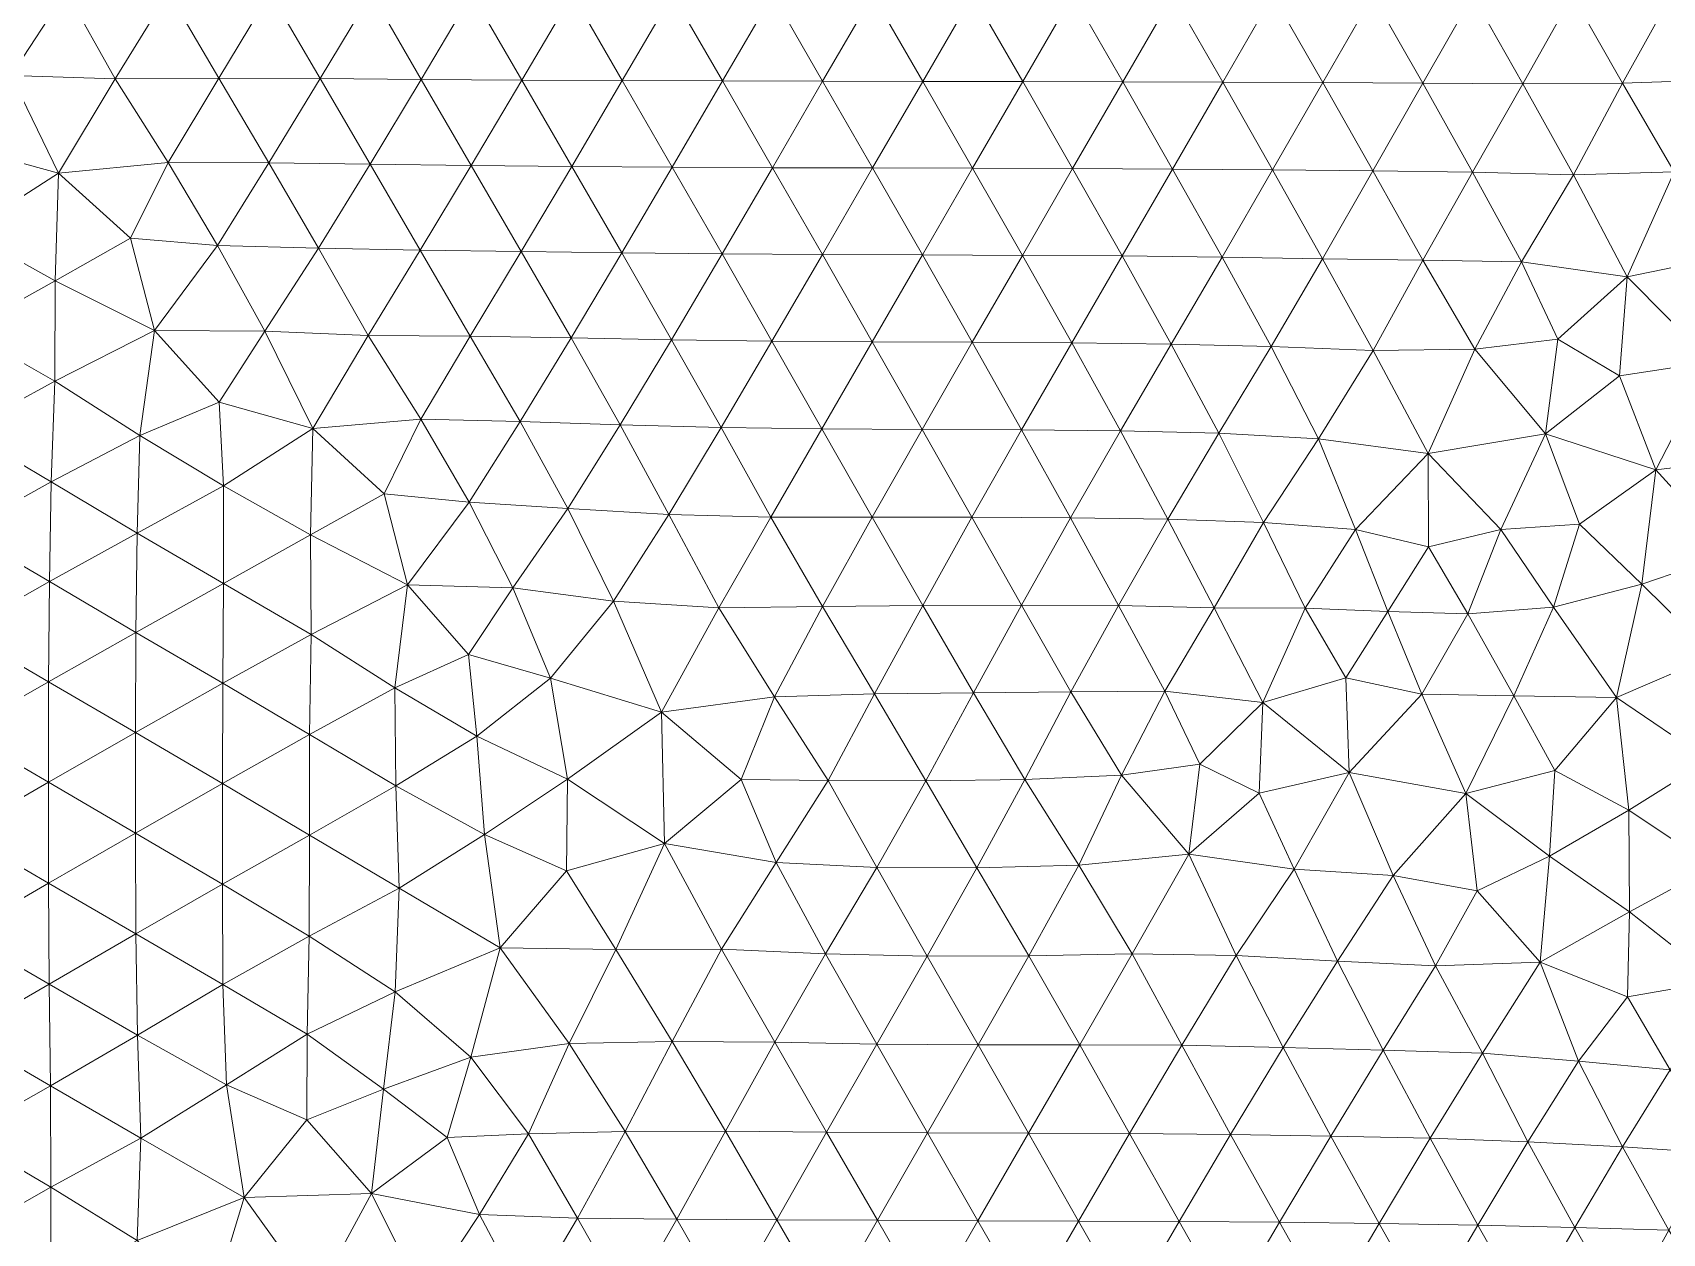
# Model space of a CAD drawing. Extents: x 1.2 to 53.9, y -43.5 to 3.2.
# Drawn here: x 6.82 to 10.079, y -37.828 to -35.426 of the extents above; entities that cross this region are included whole.
import ezdxf

# ---------------------------------------------------------------- set-up
doc = ezdxf.new("R2010")
doc.units = 0
doc.header["$MEASUREMENT"] = 0
doc.layers.add('layer', color=7, linetype='Continuous')

msp = doc.modelspace()

# ---------------------------------------------------------------- linework, layer by layer
at = {"layer": 'layer', "color": 47, "lineweight": 9}
for points in [[(6.8869, -35.3434), (6.6843, -35.3384), (6.7767, -35.512)], [(6.985, -35.5187), (6.8869, -35.3434), (6.7767, -35.512)], [(7.0915, -35.3459), (6.8869, -35.3434), (6.985, -35.5187)], [(7.192, -35.5174), (7.0915, -35.3459), (6.985, -35.5187)], [(7.2951, -35.3468), (7.0915, -35.3459), (7.192, -35.5174)], [(7.3951, -35.5184), (7.2951, -35.3468), (7.192, -35.5174)], [(7.4972, -35.3478), (7.2951, -35.3468), (7.3951, -35.5184)], [(7.597, -35.52), (7.4972, -35.3478), (7.3951, -35.5184)], [(7.6984, -35.3487), (7.4972, -35.3478), (7.597, -35.52)], [(7.7983, -35.5214), (7.6984, -35.3487), (7.597, -35.52)], [(7.8991, -35.3495), (7.6984, -35.3487), (7.7983, -35.5214)], [(7.999, -35.5224), (7.8991, -35.3495), (7.7983, -35.5214)], [(8.0995, -35.3501), (7.8991, -35.3495), (7.999, -35.5224)], [(8.1994, -35.5232), (8.0995, -35.3501), (7.999, -35.5224)], [(8.2997, -35.3505), (8.0995, -35.3501), (8.1994, -35.5232)], [(8.3996, -35.5237), (8.2997, -35.3505), (8.1994, -35.5232)], [(8.4998, -35.3507), (8.2997, -35.3505), (8.3996, -35.5237)], [(8.5997, -35.5241), (8.4998, -35.3507), (8.3996, -35.5237)], [(8.6998, -35.3509), (8.4998, -35.3507), (8.5997, -35.5241)], [(8.7997, -35.5244), (8.6998, -35.3509), (8.5997, -35.5241)], [(8.8998, -35.3511), (8.6998, -35.3509), (8.7997, -35.5244)], [(8.9996, -35.5248), (8.8998, -35.3511), (8.7997, -35.5244)], [(9.0998, -35.3514), (8.8998, -35.3511), (8.9996, -35.5248)], [(9.1995, -35.5255), (9.0998, -35.3514), (8.9996, -35.5248)], [(9.2997, -35.3518), (9.0998, -35.3514), (9.1995, -35.5255)], [(9.3995, -35.5265), (9.2997, -35.3518), (9.1995, -35.5255)], [(9.4996, -35.3522), (9.2997, -35.3518), (9.3995, -35.5265)], [(9.5994, -35.5277), (9.4996, -35.3522), (9.3995, -35.5265)], [(9.6994, -35.3524), (9.4996, -35.3522), (9.5994, -35.5277)], [(9.7993, -35.5288), (9.6994, -35.3524), (9.5994, -35.5277)], [(9.899, -35.3515), (9.6994, -35.3524), (9.7993, -35.5288)], [(9.9986, -35.5273), (9.899, -35.3515), (9.7993, -35.5288)], [(10.0973, -35.3496), (9.899, -35.3515), (9.9986, -35.5273)], [(10.0973, -35.3496), (9.9986, -35.5273), (10.1934, -35.5207)], [(6.7767, -35.512), (6.6817, -35.6554), (6.8716, -35.7079)], [(6.7767, -35.512), (6.8716, -35.7079), (6.985, -35.5187)], [(6.985, -35.5187), (6.8716, -35.7079), (7.091, -35.6865)], [(7.192, -35.5174), (6.985, -35.5187), (7.091, -35.6865)], [(7.2925, -35.687), (7.192, -35.5174), (7.091, -35.6865)], [(7.3951, -35.5184), (7.192, -35.5174), (7.2925, -35.687)], [(7.4949, -35.6897), (7.3951, -35.5184), (7.2925, -35.687)], [(7.597, -35.52), (7.3951, -35.5184), (7.4949, -35.6897)], [(7.6969, -35.6922), (7.597, -35.52), (7.4949, -35.6897)], [(7.7983, -35.5214), (7.597, -35.52), (7.6969, -35.6922)], [(7.8982, -35.694), (7.7983, -35.5214), (7.6969, -35.6922)], [(7.999, -35.5224), (7.7983, -35.5214), (7.8982, -35.694)], [(10.1934, -35.5207), (9.9986, -35.5273), (10.1023, -35.7048)], [(8.0989, -35.6955), (7.999, -35.5224), (7.8982, -35.694)], [(8.1994, -35.5232), (7.999, -35.5224), (8.0989, -35.6955)], [(8.2993, -35.6966), (8.1994, -35.5232), (8.0989, -35.6955)], [(8.3996, -35.5237), (8.1994, -35.5232), (8.2993, -35.6966)], [(8.4995, -35.6972), (8.3996, -35.5237), (8.2993, -35.6966)], [(8.5997, -35.5241), (8.3996, -35.5237), (8.4995, -35.6972)], [(8.6995, -35.6977), (8.5997, -35.5241), (8.4995, -35.6972)], [(8.7997, -35.5244), (8.5997, -35.5241), (8.6995, -35.6977)], [(8.8993, -35.6983), (8.7997, -35.5244), (8.6995, -35.6977)], [(8.9996, -35.5248), (8.7997, -35.5244), (8.8993, -35.6983)], [(9.0991, -35.6993), (8.9996, -35.5248), (8.8993, -35.6983)], [(9.1995, -35.5255), (8.9996, -35.5248), (9.0991, -35.6993)], [(9.2992, -35.7009), (9.1995, -35.5255), (9.0991, -35.6993)], [(9.3995, -35.5265), (9.1995, -35.5255), (9.2992, -35.7009)], [(9.4995, -35.703), (9.3995, -35.5265), (9.2992, -35.7009)], [(9.5994, -35.5277), (9.3995, -35.5265), (9.4995, -35.703)], [(9.6993, -35.7055), (9.5994, -35.5277), (9.4995, -35.703)], [(9.7993, -35.5288), (9.5994, -35.5277), (9.6993, -35.7055)], [(9.9007, -35.7106), (9.7993, -35.5288), (9.6993, -35.7055)], [(9.9986, -35.5273), (9.7993, -35.5288), (9.9007, -35.7106)], [(10.1023, -35.7048), (9.9986, -35.5273), (9.9007, -35.7106)], [(6.6817, -35.6554), (6.689, -35.8249), (6.8716, -35.7079)], [(6.8716, -35.7079), (6.689, -35.8249), (6.8647, -35.9226)], [(6.8716, -35.7079), (6.8647, -35.9226), (7.0158, -35.8378)], [(6.8716, -35.7079), (7.0158, -35.8378), (7.091, -35.6865)], [(7.091, -35.6865), (7.0158, -35.8378), (7.1896, -35.8519)], [(7.2925, -35.687), (7.091, -35.6865), (7.1896, -35.8519)], [(7.3913, -35.8577), (7.2925, -35.687), (7.1896, -35.8519)], [(7.4949, -35.6897), (7.2925, -35.687), (7.3913, -35.8577)], [(7.5945, -35.8618), (7.4949, -35.6897), (7.3913, -35.8577)], [(7.6969, -35.6922), (7.4949, -35.6897), (7.5945, -35.8618)], [(7.7968, -35.8644), (7.6969, -35.6922), (7.5945, -35.8618)], [(7.8982, -35.694), (7.6969, -35.6922), (7.7968, -35.8644)], [(7.9979, -35.867), (7.8982, -35.694), (7.7968, -35.8644)], [(8.0989, -35.6955), (7.8982, -35.694), (7.9979, -35.867)], [(8.1986, -35.869), (8.0989, -35.6955), (7.9979, -35.867)], [(8.2993, -35.6966), (8.0989, -35.6955), (8.1986, -35.869)], [(8.3991, -35.8703), (8.2993, -35.6966), (8.1986, -35.869)], [(8.4995, -35.6972), (8.2993, -35.6966), (8.3991, -35.8703)], [(8.5992, -35.8711), (8.4995, -35.6972), (8.3991, -35.8703)], [(8.6995, -35.6977), (8.4995, -35.6972), (8.5992, -35.8711)], [(8.7989, -35.8719), (8.6995, -35.6977), (8.5992, -35.8711)], [(8.8993, -35.6983), (8.6995, -35.6977), (8.7989, -35.8719)], [(8.9984, -35.873), (8.8993, -35.6983), (8.7989, -35.8719)], [(9.0991, -35.6993), (8.8993, -35.6983), (8.9984, -35.873)], [(9.1982, -35.8753), (9.0991, -35.6993), (8.9984, -35.873)], [(9.2992, -35.7009), (9.0991, -35.6993), (9.1982, -35.8753)], [(9.399, -35.8788), (9.2992, -35.7009), (9.1982, -35.8753)], [(9.4995, -35.703), (9.2992, -35.7009), (9.399, -35.8788)], [(9.5999, -35.8816), (9.4995, -35.703), (9.399, -35.8788)], [(9.6993, -35.7055), (9.4995, -35.703), (9.5999, -35.8816)], [(9.797, -35.8846), (9.6993, -35.7055), (9.5999, -35.8816)], [(9.9007, -35.7106), (9.6993, -35.7055), (9.797, -35.8846)], [(10.0082, -35.9149), (9.9007, -35.7106), (9.797, -35.8846)], [(10.0082, -35.9149), (10.1023, -35.7048), (9.9007, -35.7106)], [(10.2187, -35.8713), (10.1023, -35.7048), (10.0082, -35.9149)], [(6.689, -35.8249), (6.6866, -36.0219), (6.8647, -35.9226)], [(7.0158, -35.8378), (6.8647, -35.9226), (7.0633, -36.0219)], [(7.0158, -35.8378), (7.0633, -36.0219), (7.1896, -35.8519)], [(7.1896, -35.8519), (7.0633, -36.0219), (7.2845, -36.0238)], [(7.3913, -35.8577), (7.1896, -35.8519), (7.2845, -36.0238)], [(7.4906, -36.0321), (7.3913, -35.8577), (7.2845, -36.0238)], [(7.5945, -35.8618), (7.3913, -35.8577), (7.4906, -36.0321)], [(7.6951, -36.0332), (7.5945, -35.8618), (7.4906, -36.0321)], [(7.7968, -35.8644), (7.5945, -35.8618), (7.6951, -36.0332)], [(7.8964, -36.0369), (7.7968, -35.8644), (7.6951, -36.0332)], [(7.9979, -35.867), (7.7968, -35.8644), (7.8964, -36.0369)], [(8.0973, -36.0407), (7.9979, -35.867), (7.8964, -36.0369)], [(8.1986, -35.869), (7.9979, -35.867), (8.0973, -36.0407)], [(8.2982, -36.0434), (8.1986, -35.869), (8.0973, -36.0407)], [(8.3991, -35.8703), (8.1986, -35.869), (8.2982, -36.0434)], [(8.4988, -36.0448), (8.3991, -35.8703), (8.2982, -36.0434)], [(8.5992, -35.8711), (8.3991, -35.8703), (8.4988, -36.0448)], [(8.6986, -36.0457), (8.5992, -35.8711), (8.4988, -36.0448)], [(8.7989, -35.8719), (8.5992, -35.8711), (8.6986, -36.0457)], [(8.8977, -36.0468), (8.7989, -35.8719), (8.6986, -36.0457)], [(8.9984, -35.873), (8.7989, -35.8719), (8.8977, -36.0468)], [(9.0965, -36.0493), (8.9984, -35.873), (8.8977, -36.0468)], [(9.1982, -35.8753), (8.9984, -35.873), (9.0965, -36.0493)], [(9.2964, -36.0544), (9.1982, -35.8753), (9.0965, -36.0493)], [(9.399, -35.8788), (9.1982, -35.8753), (9.2964, -36.0544)], [(9.5003, -36.0625), (9.399, -35.8788), (9.2964, -36.0544)], [(9.5999, -35.8816), (9.399, -35.8788), (9.5003, -36.0625)], [(10.1768, -36.0846), (10.2187, -35.8713), (10.0082, -35.9149)], [(9.7038, -36.0598), (9.5999, -35.8816), (9.5003, -36.0625)], [(9.797, -35.8846), (9.5999, -35.8816), (9.7038, -36.0598)], [(9.8696, -36.0392), (9.797, -35.8846), (9.7038, -36.0598)], [(10.0082, -35.9149), (9.797, -35.8846), (9.8696, -36.0392)], [(6.8647, -35.9226), (6.6866, -36.0219), (6.8643, -36.1237)], [(6.8647, -35.9226), (6.8643, -36.1237), (7.0633, -36.0219)], [(9.9931, -36.1128), (10.0082, -35.9149), (9.8696, -36.0392)], [(10.1768, -36.0846), (10.0082, -35.9149), (9.9931, -36.1128)], [(6.6866, -36.0219), (6.6834, -36.222), (6.8643, -36.1237)], [(7.0633, -36.0219), (6.8643, -36.1237), (7.0341, -36.2319)], [(7.0633, -36.0219), (7.0341, -36.2319), (7.1926, -36.1652)], [(7.0633, -36.0219), (7.1926, -36.1652), (7.2845, -36.0238)], [(7.2845, -36.0238), (7.1926, -36.1652), (7.3804, -36.2185)], [(7.2845, -36.0238), (7.3804, -36.2185), (7.4906, -36.0321)], [(7.4906, -36.0321), (7.3804, -36.2185), (7.5963, -36.1996)], [(7.6951, -36.0332), (7.4906, -36.0321), (7.5963, -36.1996)], [(7.7945, -36.204), (7.6951, -36.0332), (7.5963, -36.1996)], [(7.8964, -36.0369), (7.6951, -36.0332), (7.7945, -36.204)], [(7.9947, -36.211), (7.8964, -36.0369), (7.7945, -36.204)], [(8.0973, -36.0407), (7.8964, -36.0369), (7.9947, -36.211)], [(8.1964, -36.2165), (8.0973, -36.0407), (7.9947, -36.211)], [(8.2982, -36.0434), (8.0973, -36.0407), (8.1964, -36.2165)], [(9.8448, -36.2287), (9.8696, -36.0392), (9.7038, -36.0598)], [(9.9931, -36.1128), (9.8696, -36.0392), (9.8448, -36.2287)], [(8.398, -36.2191), (8.2982, -36.0434), (8.1964, -36.2165)], [(8.4988, -36.0448), (8.2982, -36.0434), (8.398, -36.2191)], [(8.5985, -36.2201), (8.4988, -36.0448), (8.398, -36.2191)], [(8.6986, -36.0457), (8.4988, -36.0448), (8.5985, -36.2201)], [(8.7974, -36.2209), (8.6986, -36.0457), (8.5985, -36.2201)], [(8.8977, -36.0468), (8.6986, -36.0457), (8.7974, -36.2209)], [(8.995, -36.2228), (8.8977, -36.0468), (8.7974, -36.2209)], [(9.0965, -36.0493), (8.8977, -36.0468), (8.995, -36.2228)], [(9.1919, -36.2276), (9.0965, -36.0493), (8.995, -36.2228)], [(9.2964, -36.0544), (9.0965, -36.0493), (9.1919, -36.2276)], [(9.3912, -36.2386), (9.2964, -36.0544), (9.1919, -36.2276)], [(9.5003, -36.0625), (9.2964, -36.0544), (9.3912, -36.2386)], [(9.6106, -36.268), (9.5003, -36.0625), (9.3912, -36.2386)], [(9.7038, -36.0598), (9.5003, -36.0625), (9.6106, -36.268)], [(9.8448, -36.2287), (9.7038, -36.0598), (9.6106, -36.268)], [(10.0656, -36.3006), (10.1768, -36.0846), (9.9931, -36.1128)], [(10.2772, -36.2757), (10.1768, -36.0846), (10.0656, -36.3006)], [(6.8643, -36.1237), (6.6834, -36.222), (6.8568, -36.3247)], [(6.8643, -36.1237), (6.8568, -36.3247), (7.0341, -36.2319)], [(10.0656, -36.3006), (9.9931, -36.1128), (9.8448, -36.2287)], [(7.1926, -36.1652), (7.0341, -36.2319), (7.2018, -36.3329)], [(7.1926, -36.1652), (7.2018, -36.3329), (7.3804, -36.2185)], [(7.3804, -36.2185), (7.5227, -36.3485), (7.5963, -36.1996)], [(7.5963, -36.1996), (7.5227, -36.3485), (7.6925, -36.3654)], [(7.7945, -36.204), (7.5963, -36.1996), (7.6925, -36.3654)], [(7.8898, -36.378), (7.7945, -36.204), (7.6925, -36.3654)], [(7.9947, -36.211), (7.7945, -36.204), (7.8898, -36.378)], [(6.6834, -36.222), (6.6802, -36.4225), (6.8568, -36.3247)], [(7.0341, -36.2319), (6.8568, -36.3247), (7.0286, -36.4273)], [(7.0341, -36.2319), (7.0286, -36.4273), (7.2018, -36.3329)], [(7.3804, -36.2185), (7.2018, -36.3329), (7.3753, -36.4308)], [(7.3804, -36.2185), (7.3753, -36.4308), (7.5227, -36.3485)], [(8.0922, -36.3901), (7.9947, -36.211), (7.8898, -36.378)], [(8.1964, -36.2165), (7.9947, -36.211), (8.0922, -36.3901)], [(8.2963, -36.3952), (8.1964, -36.2165), (8.0922, -36.3901)], [(8.398, -36.2191), (8.1964, -36.2165), (8.2963, -36.3952)], [(8.4985, -36.3958), (8.398, -36.2191), (8.2963, -36.3952)], [(8.5985, -36.2201), (8.398, -36.2191), (8.4985, -36.3958)], [(8.698, -36.3958), (8.5985, -36.2201), (8.4985, -36.3958)], [(8.7974, -36.2209), (8.5985, -36.2201), (8.698, -36.3958)], [(8.8951, -36.3967), (8.7974, -36.2209), (8.698, -36.3958)], [(8.995, -36.2228), (8.7974, -36.2209), (8.8951, -36.3967)], [(9.0898, -36.3996), (8.995, -36.2228), (8.8951, -36.3967)], [(9.1919, -36.2276), (8.995, -36.2228), (9.0898, -36.3996)], [(9.281, -36.4061), (9.1919, -36.2276), (9.0898, -36.3996)], [(9.3912, -36.2386), (9.1919, -36.2276), (9.281, -36.4061)], [(9.7554, -36.42), (9.8448, -36.2287), (9.6106, -36.268)], [(9.9132, -36.4097), (9.8448, -36.2287), (9.7554, -36.42)], [(9.9132, -36.4097), (10.0656, -36.3006), (9.8448, -36.2287)], [(9.3912, -36.2386), (9.281, -36.4061), (9.4653, -36.42)], [(9.6106, -36.268), (9.3912, -36.2386), (9.4653, -36.42)], [(9.6107, -36.4549), (9.6106, -36.268), (9.4653, -36.42)], [(9.7554, -36.42), (9.6106, -36.268), (9.6107, -36.4549)], [(10.0373, -36.5294), (10.0656, -36.3006), (9.9132, -36.4097)], [(10.0373, -36.5294), (10.2174, -36.4682), (10.0656, -36.3006)], [(10.2174, -36.4682), (10.2772, -36.2757), (10.0656, -36.3006)], [(6.8568, -36.3247), (6.6802, -36.4225), (6.8534, -36.5242)], [(6.8568, -36.3247), (6.8534, -36.5242), (7.0286, -36.4273)], [(7.2018, -36.3329), (7.0286, -36.4273), (7.2013, -36.5284)], [(7.2018, -36.3329), (7.2013, -36.5284), (7.3753, -36.4308)], [(7.5227, -36.3485), (7.3753, -36.4308), (7.5692, -36.5306)], [(7.5227, -36.3485), (7.5692, -36.5306), (7.6925, -36.3654)], [(7.6925, -36.3654), (7.5692, -36.5306), (7.7804, -36.5367)], [(7.8898, -36.378), (7.6925, -36.3654), (7.7804, -36.5367)], [(7.9816, -36.5637), (7.8898, -36.378), (7.7804, -36.5367)], [(8.0922, -36.3901), (7.8898, -36.378), (7.9816, -36.5637)], [(8.192, -36.577), (8.0922, -36.3901), (7.9816, -36.5637)], [(8.2963, -36.3952), (8.0922, -36.3901), (8.192, -36.577)], [(8.3991, -36.5738), (8.2963, -36.3952), (8.192, -36.577)], [(8.4985, -36.3958), (8.2963, -36.3952), (8.3991, -36.5738)], [(8.5998, -36.572), (8.4985, -36.3958), (8.3991, -36.5738)], [(8.698, -36.3958), (8.4985, -36.3958), (8.5998, -36.572)], [(8.7972, -36.5713), (8.698, -36.3958), (8.5998, -36.572)], [(8.8951, -36.3967), (8.698, -36.3958), (8.7972, -36.5713)], [(8.991, -36.5721), (8.8951, -36.3967), (8.7972, -36.5713)], [(9.0898, -36.3996), (8.8951, -36.3967), (8.991, -36.5721)], [(9.1821, -36.5771), (9.0898, -36.3996), (8.991, -36.5721)], [(9.281, -36.4061), (9.0898, -36.3996), (9.1821, -36.5771)], [(6.6802, -36.4225), (6.6785, -36.6232), (6.8534, -36.5242)], [(7.0286, -36.4273), (6.8534, -36.5242), (7.0265, -36.6258)], [(7.0286, -36.4273), (7.0265, -36.6258), (7.2013, -36.5284)], [(7.3753, -36.4308), (7.2013, -36.5284), (7.3771, -36.6301)], [(7.3753, -36.4308), (7.3771, -36.6301), (7.5692, -36.5306)], [(9.3645, -36.5777), (9.281, -36.4061), (9.1821, -36.5771)], [(9.4653, -36.42), (9.281, -36.4061), (9.3645, -36.5777)], [(9.5295, -36.584), (9.4653, -36.42), (9.3645, -36.5777)], [(9.5295, -36.584), (9.6107, -36.4549), (9.4653, -36.42)], [(9.6898, -36.5885), (9.7554, -36.42), (9.6107, -36.4549)], [(9.8608, -36.5754), (9.7554, -36.42), (9.6898, -36.5885)], [(9.8608, -36.5754), (9.9132, -36.4097), (9.7554, -36.42)], [(9.8608, -36.5754), (10.0373, -36.5294), (9.9132, -36.4097)], [(9.6898, -36.5885), (9.6107, -36.4549), (9.5295, -36.584)], [(10.1822, -36.6723), (10.2174, -36.4682), (10.0373, -36.5294)], [(6.8534, -36.5242), (6.6785, -36.6232), (6.8519, -36.7246)], [(6.8534, -36.5242), (6.8519, -36.7246), (7.0265, -36.6258)], [(7.2013, -36.5284), (7.0265, -36.6258), (7.2002, -36.7276)], [(7.2013, -36.5284), (7.2002, -36.7276), (7.3771, -36.6301)], [(7.5692, -36.5306), (7.3771, -36.6301), (7.5443, -36.737)], [(7.5692, -36.5306), (7.5443, -36.737), (7.6917, -36.6703)], [(7.5692, -36.5306), (7.6917, -36.6703), (7.7804, -36.5367)], [(9.9866, -36.7558), (10.0373, -36.5294), (9.8608, -36.5754)], [(9.9866, -36.7558), (10.1822, -36.6723), (10.0373, -36.5294)], [(7.7804, -36.5367), (7.6917, -36.6703), (7.8551, -36.7176)], [(7.7804, -36.5367), (7.8551, -36.7176), (7.9816, -36.5637)], [(7.9816, -36.5637), (7.8551, -36.7176), (8.0775, -36.7857)], [(8.192, -36.577), (7.9816, -36.5637), (8.0775, -36.7857)], [(8.3034, -36.7548), (8.192, -36.577), (8.0775, -36.7857)], [(8.3991, -36.5738), (8.192, -36.577), (8.3034, -36.7548)], [(8.5035, -36.749), (8.3991, -36.5738), (8.3034, -36.7548)], [(8.5998, -36.572), (8.3991, -36.5738), (8.5035, -36.749)], [(8.7012, -36.747), (8.5998, -36.572), (8.5035, -36.749)], [(8.7972, -36.5713), (8.5998, -36.572), (8.7012, -36.747)], [(8.896, -36.7448), (8.7972, -36.5713), (8.7012, -36.747)], [(8.991, -36.5721), (8.7972, -36.5713), (8.896, -36.7448)], [(9.0836, -36.7436), (8.991, -36.5721), (8.896, -36.7448)], [(9.1821, -36.5771), (8.991, -36.5721), (9.0836, -36.7436)], [(9.1821, -36.5771), (9.0836, -36.7436), (9.28, -36.7662)], [(9.3645, -36.5777), (9.1821, -36.5771), (9.28, -36.7662)], [(9.4455, -36.7166), (9.3645, -36.5777), (9.28, -36.7662)], [(9.4455, -36.7166), (9.5295, -36.584), (9.3645, -36.5777)], [(9.5979, -36.7491), (9.5295, -36.584), (9.4455, -36.7166)], [(9.5979, -36.7491), (9.6898, -36.5885), (9.5295, -36.584)], [(9.7814, -36.7525), (9.6898, -36.5885), (9.5979, -36.7491)], [(9.7814, -36.7525), (9.8608, -36.5754), (9.6898, -36.5885)], [(9.9866, -36.7558), (9.8608, -36.5754), (9.7814, -36.7525)], [(6.6785, -36.6232), (6.6778, -36.8244), (6.8519, -36.7246)], [(7.0265, -36.6258), (6.8519, -36.7246), (7.0255, -36.8261)], [(7.0265, -36.6258), (7.0255, -36.8261), (7.2002, -36.7276)], [(7.3771, -36.6301), (7.2002, -36.7276), (7.3732, -36.8304)], [(7.3771, -36.6301), (7.3732, -36.8304), (7.5443, -36.737)], [(7.6917, -36.6703), (7.5443, -36.737), (7.7084, -36.8336)], [(7.6917, -36.6703), (7.7084, -36.8336), (7.8551, -36.7176)], [(10.1717, -36.8816), (10.1822, -36.6723), (9.9866, -36.7558)], [(6.8519, -36.7246), (6.6778, -36.8244), (6.8514, -36.9256)], [(6.8519, -36.7246), (6.8514, -36.9256), (7.0255, -36.8261)], [(7.8551, -36.7176), (7.7084, -36.8336), (7.8894, -36.9193)], [(7.8551, -36.7176), (7.8894, -36.9193), (8.0775, -36.7857)], [(9.4524, -36.9059), (9.4455, -36.7166), (9.28, -36.7662)], [(9.4524, -36.9059), (9.5979, -36.7491), (9.4455, -36.7166)], [(7.2002, -36.7276), (7.0255, -36.8261), (7.1993, -36.9282)], [(7.2002, -36.7276), (7.1993, -36.9282), (7.3732, -36.8304)], [(7.5443, -36.737), (7.3732, -36.8304), (7.5459, -36.9325)], [(7.5443, -36.737), (7.5459, -36.9325), (7.7084, -36.8336)], [(8.3034, -36.7548), (8.0775, -36.7857), (8.2364, -36.9199)], [(8.4107, -36.9222), (8.3034, -36.7548), (8.2364, -36.9199)], [(8.5035, -36.749), (8.3034, -36.7548), (8.4107, -36.9222)], [(8.6059, -36.9229), (8.5035, -36.749), (8.4107, -36.9222)], [(8.7012, -36.747), (8.5035, -36.749), (8.6059, -36.9229)], [(8.8036, -36.9203), (8.7012, -36.747), (8.6059, -36.9229)], [(8.896, -36.7448), (8.7012, -36.747), (8.8036, -36.9203)], [(8.9972, -36.9113), (8.896, -36.7448), (8.8036, -36.9203)], [(9.0836, -36.7436), (8.896, -36.7448), (8.9972, -36.9113)], [(9.1537, -36.8891), (9.0836, -36.7436), (8.9972, -36.9113)], [(9.28, -36.7662), (9.0836, -36.7436), (9.1537, -36.8891)], [(9.6855, -36.9482), (9.5979, -36.7491), (9.4524, -36.9059)], [(9.6855, -36.9482), (9.7814, -36.7525), (9.5979, -36.7491)], [(9.6855, -36.9482), (9.8638, -36.9018), (9.7814, -36.7525)], [(9.8638, -36.9018), (9.9866, -36.7558), (9.7814, -36.7525)], [(10.0115, -36.9813), (9.9866, -36.7558), (9.8638, -36.9018)], [(10.1717, -36.8816), (9.9866, -36.7558), (10.0115, -36.9813)], [(8.0775, -36.7857), (7.8894, -36.9193), (8.0832, -37.0481)], [(8.0775, -36.7857), (8.0832, -37.0481), (8.2364, -36.9199)], [(9.2725, -36.9471), (9.28, -36.7662), (9.1537, -36.8891)], [(9.2725, -36.9471), (9.4524, -36.9059), (9.28, -36.7662)], [(6.6778, -36.8244), (6.6777, -37.0259), (6.8514, -36.9256)], [(7.0255, -36.8261), (6.8514, -36.9256), (7.0253, -37.0272)], [(7.0255, -36.8261), (7.0253, -37.0272), (7.1993, -36.9282)], [(7.3732, -36.8304), (7.1993, -36.9282), (7.3737, -37.0313)], [(7.3732, -36.8304), (7.3737, -37.0313), (7.5459, -36.9325)], [(7.7084, -36.8336), (7.5459, -36.9325), (7.7232, -37.0299)], [(7.7084, -36.8336), (7.7232, -37.0299), (7.8894, -36.9193)], [(8.9972, -36.9113), (9.1319, -37.0697), (9.1537, -36.8891)], [(9.1319, -37.0697), (9.2725, -36.9471), (9.1537, -36.8891)], [(10.1801, -37.0941), (10.1717, -36.8816), (10.0115, -36.9813)], [(7.8894, -36.9193), (7.7232, -37.0299), (7.8877, -37.1028)], [(7.8894, -36.9193), (7.8877, -37.1028), (8.0832, -37.0481)], [(8.0832, -37.0481), (8.3069, -37.0863), (8.2364, -36.9199)], [(8.2364, -36.9199), (8.3069, -37.0863), (8.4107, -36.9222)], [(8.3069, -37.0863), (8.5076, -37.0959), (8.4107, -36.9222)], [(8.4107, -36.9222), (8.5076, -37.0959), (8.6059, -36.9229)], [(8.5076, -37.0959), (8.7082, -37.097), (8.6059, -36.9229)], [(8.6059, -36.9229), (8.7082, -37.097), (8.8036, -36.9203)], [(8.7082, -37.097), (8.9119, -37.0911), (8.8036, -36.9203)], [(8.8036, -36.9203), (8.9119, -37.0911), (8.9972, -36.9113)], [(8.9119, -37.0911), (9.1319, -37.0697), (8.9972, -36.9113)], [(9.3423, -37.0995), (9.4524, -36.9059), (9.2725, -36.9471)], [(9.5406, -37.1122), (9.4524, -36.9059), (9.3423, -37.0995)], [(9.5406, -37.1122), (9.6855, -36.9482), (9.4524, -36.9059)], [(9.853, -37.0737), (9.8638, -36.9018), (9.6855, -36.9482)], [(10.0115, -36.9813), (9.8638, -36.9018), (9.853, -37.0737)], [(6.8514, -36.9256), (6.6777, -37.0259), (6.8518, -37.1272)], [(6.8514, -36.9256), (6.8518, -37.1272), (7.0253, -37.0272)], [(7.1993, -36.9282), (7.0253, -37.0272), (7.1994, -37.1294)], [(7.1993, -36.9282), (7.1994, -37.1294), (7.3737, -37.0313)], [(7.5459, -36.9325), (7.3737, -37.0313), (7.5525, -37.1376)], [(7.5459, -36.9325), (7.5525, -37.1376), (7.7232, -37.0299)], [(9.3423, -37.0995), (9.2725, -36.9471), (9.1319, -37.0697)], [(9.708, -37.1424), (9.6855, -36.9482), (9.5406, -37.1122)], [(9.853, -37.0737), (9.6855, -36.9482), (9.708, -37.1424)], [(10.013, -37.1849), (10.0115, -36.9813), (9.853, -37.0737)], [(10.1801, -37.0941), (10.0115, -36.9813), (10.013, -37.1849)], [(6.6777, -37.0259), (6.6783, -37.2277), (6.8518, -37.1272)], [(7.0253, -37.0272), (6.8518, -37.1272), (7.0263, -37.2288)], [(7.0253, -37.0272), (7.0263, -37.2288), (7.1994, -37.1294)], [(7.3737, -37.0313), (7.1994, -37.1294), (7.3731, -37.2334)], [(7.3737, -37.0313), (7.3731, -37.2334), (7.5525, -37.1376)], [(7.7232, -37.0299), (7.5525, -37.1376), (7.7549, -37.2568)], [(7.7232, -37.0299), (7.7549, -37.2568), (7.8877, -37.1028)], [(7.8877, -37.1028), (7.9862, -37.2602), (8.0832, -37.0481)], [(7.9862, -37.2602), (8.1976, -37.2594), (8.0832, -37.0481)], [(8.0832, -37.0481), (8.1976, -37.2594), (8.3069, -37.0863)], [(8.9119, -37.0911), (9.0187, -37.269), (9.1319, -37.0697)], [(9.0187, -37.269), (9.2264, -37.2723), (9.1319, -37.0697)], [(9.1319, -37.0697), (9.2264, -37.2723), (9.3423, -37.0995)], [(9.8341, -37.2855), (9.853, -37.0737), (9.708, -37.1424)], [(10.013, -37.1849), (9.853, -37.0737), (9.8341, -37.2855)], [(7.8877, -37.1028), (7.7549, -37.2568), (7.9862, -37.2602)], [(8.1976, -37.2594), (8.4054, -37.269), (8.3069, -37.0863)], [(8.3069, -37.0863), (8.4054, -37.269), (8.5076, -37.0959)], [(8.4054, -37.269), (8.6085, -37.2733), (8.5076, -37.0959)], [(8.5076, -37.0959), (8.6085, -37.2733), (8.7082, -37.097)], [(8.6085, -37.2733), (8.8118, -37.2729), (8.7082, -37.097)], [(8.7082, -37.097), (8.8118, -37.2729), (8.9119, -37.0911)], [(8.8118, -37.2729), (9.0187, -37.269), (8.9119, -37.0911)], [(9.2264, -37.2723), (9.429, -37.2833), (9.3423, -37.0995)], [(9.429, -37.2833), (9.5406, -37.1122), (9.3423, -37.0995)], [(9.6251, -37.2924), (9.5406, -37.1122), (9.429, -37.2833)], [(9.708, -37.1424), (9.5406, -37.1122), (9.6251, -37.2924)], [(10.1887, -37.3235), (10.1801, -37.0941), (10.013, -37.1849)], [(6.8518, -37.1272), (6.6783, -37.2277), (6.8531, -37.3293)], [(6.8518, -37.1272), (6.8531, -37.3293), (7.0263, -37.2288)], [(7.1994, -37.1294), (7.0263, -37.2288), (7.2005, -37.3301)], [(7.1994, -37.1294), (7.2005, -37.3301), (7.3731, -37.2334)], [(7.5525, -37.1376), (7.3731, -37.2334), (7.5446, -37.345)], [(7.5525, -37.1376), (7.5446, -37.345), (7.7549, -37.2568)], [(9.8341, -37.2855), (9.708, -37.1424), (9.6251, -37.2924)], [(10.013, -37.1849), (9.8341, -37.2855), (10.0086, -37.3548)], [(10.1887, -37.3235), (10.013, -37.1849), (10.0086, -37.3548)], [(6.6783, -37.2277), (6.6793, -37.4299), (6.8531, -37.3293)], [(7.0263, -37.2288), (6.8531, -37.3293), (7.0295, -37.4312)], [(7.0263, -37.2288), (7.0295, -37.4312), (7.2005, -37.3301)], [(7.3731, -37.2334), (7.2005, -37.3301), (7.369, -37.4295)], [(7.3731, -37.2334), (7.369, -37.4295), (7.5446, -37.345)], [(7.7549, -37.2568), (7.5446, -37.345), (7.6964, -37.4755)], [(7.7549, -37.2568), (7.6964, -37.4755), (7.8927, -37.4483)], [(7.7549, -37.2568), (7.8927, -37.4483), (7.9862, -37.2602)], [(7.8927, -37.4483), (8.0988, -37.4439), (7.9862, -37.2602)], [(7.9862, -37.2602), (8.0988, -37.4439), (8.1976, -37.2594)], [(8.0988, -37.4439), (8.304, -37.4456), (8.1976, -37.2594)], [(8.1976, -37.2594), (8.304, -37.4456), (8.4054, -37.269)], [(8.304, -37.4456), (8.5076, -37.4491), (8.4054, -37.269)], [(8.4054, -37.269), (8.5076, -37.4491), (8.6085, -37.2733)], [(8.5076, -37.4491), (8.7103, -37.4507), (8.6085, -37.2733)], [(8.6085, -37.2733), (8.7103, -37.4507), (8.8118, -37.2729)], [(8.7103, -37.4507), (8.9137, -37.4507), (8.8118, -37.2729)], [(8.8118, -37.2729), (8.9137, -37.4507), (9.0187, -37.269)], [(8.9137, -37.4507), (9.1177, -37.4516), (9.0187, -37.269)], [(9.0187, -37.269), (9.1177, -37.4516), (9.2264, -37.2723)], [(9.1177, -37.4516), (9.3204, -37.4557), (9.2264, -37.2723)], [(9.2264, -37.2723), (9.3204, -37.4557), (9.429, -37.2833)], [(9.3204, -37.4557), (9.5204, -37.4616), (9.429, -37.2833)], [(9.429, -37.2833), (9.5204, -37.4616), (9.6251, -37.2924)], [(9.5204, -37.4616), (9.7192, -37.4671), (9.6251, -37.2924)], [(9.7192, -37.4671), (9.8341, -37.2855), (9.6251, -37.2924)], [(9.9112, -37.4835), (9.8341, -37.2855), (9.7192, -37.4671)], [(10.0086, -37.3548), (9.8341, -37.2855), (9.9112, -37.4835)], [(6.8531, -37.3293), (6.6793, -37.4299), (6.8555, -37.5324)], [(6.8531, -37.3293), (6.8555, -37.5324), (7.0295, -37.4312)], [(7.2005, -37.3301), (7.0295, -37.4312), (7.2074, -37.5306)], [(7.2005, -37.3301), (7.2074, -37.5306), (7.369, -37.4295)], [(7.5446, -37.345), (7.369, -37.4295), (7.5212, -37.539)], [(7.5446, -37.345), (7.5212, -37.539), (7.6964, -37.4755)], [(10.0939, -37.5005), (10.1887, -37.3235), (10.0086, -37.3548)], [(10.0939, -37.5005), (10.0086, -37.3548), (9.9112, -37.4835)], [(6.6793, -37.4299), (6.6805, -37.6323), (6.8555, -37.5324)], [(7.0295, -37.4312), (6.8555, -37.5324), (7.0364, -37.6376)], [(7.0295, -37.4312), (7.0364, -37.6376), (7.2074, -37.5306)], [(7.369, -37.4295), (7.2074, -37.5306), (7.3679, -37.6005)], [(7.369, -37.4295), (7.3679, -37.6005), (7.5212, -37.539)], [(7.8927, -37.4483), (8.0048, -37.6237), (8.0988, -37.4439)], [(8.0048, -37.6237), (8.2054, -37.6234), (8.0988, -37.4439)], [(8.0988, -37.4439), (8.2054, -37.6234), (8.304, -37.4456)], [(7.5212, -37.539), (7.6489, -37.6363), (7.6964, -37.4755)], [(7.6489, -37.6363), (7.8113, -37.6287), (7.6964, -37.4755)], [(7.6964, -37.4755), (7.8113, -37.6287), (7.8927, -37.4483)], [(7.8113, -37.6287), (8.0048, -37.6237), (7.8927, -37.4483)], [(8.2054, -37.6234), (8.4074, -37.625), (8.304, -37.4456)], [(8.304, -37.4456), (8.4074, -37.625), (8.5076, -37.4491)], [(8.4074, -37.625), (8.6093, -37.6266), (8.5076, -37.4491)], [(8.5076, -37.4491), (8.6093, -37.6266), (8.7103, -37.4507)], [(8.6093, -37.6266), (8.8112, -37.6274), (8.7103, -37.4507)], [(8.7103, -37.4507), (8.8112, -37.6274), (8.9137, -37.4507)], [(8.8112, -37.6274), (9.0134, -37.6282), (8.9137, -37.4507)], [(8.9137, -37.4507), (9.0134, -37.6282), (9.1177, -37.4516)], [(9.0134, -37.6282), (9.2151, -37.6299), (9.1177, -37.4516)], [(9.1177, -37.4516), (9.2151, -37.6299), (9.3204, -37.4557)], [(9.2151, -37.6299), (9.4157, -37.633), (9.3204, -37.4557)], [(9.3204, -37.4557), (9.4157, -37.633), (9.5204, -37.4616)], [(9.4157, -37.633), (9.6144, -37.6373), (9.5204, -37.4616)], [(9.5204, -37.4616), (9.6144, -37.6373), (9.7192, -37.4671)], [(9.6144, -37.6373), (9.8097, -37.6444), (9.7192, -37.4671)], [(9.7192, -37.4671), (9.8097, -37.6444), (9.9112, -37.4835)], [(9.8097, -37.6444), (9.9987, -37.6544), (9.9112, -37.4835)], [(9.9112, -37.4835), (9.9987, -37.6544), (10.0939, -37.5005)], [(9.9987, -37.6544), (10.1775, -37.6664), (10.0939, -37.5005)], [(6.8555, -37.5324), (6.6805, -37.6323), (6.8563, -37.7354)], [(6.8555, -37.5324), (6.8563, -37.7354), (7.0364, -37.6376)], [(7.2074, -37.5306), (7.0364, -37.6376), (7.2428, -37.7558)], [(7.2074, -37.5306), (7.2428, -37.7558), (7.3679, -37.6005)], [(7.3679, -37.6005), (7.4978, -37.748), (7.5212, -37.539)], [(7.5212, -37.539), (7.4978, -37.748), (7.6489, -37.6363)], [(7.3679, -37.6005), (7.2428, -37.7558), (7.4978, -37.748)], [(6.6805, -37.6323), (6.682, -37.8345), (6.8563, -37.7354)], [(7.0364, -37.6376), (6.8563, -37.7354), (7.029, -37.842)], [(7.0364, -37.6376), (7.029, -37.842), (7.2428, -37.7558)], [(7.4978, -37.748), (7.7133, -37.7898), (7.6489, -37.6363)], [(7.7133, -37.7898), (7.8113, -37.6287), (7.6489, -37.6363)], [(7.7133, -37.7898), (7.9094, -37.7975), (7.8113, -37.6287)], [(7.8113, -37.6287), (7.9094, -37.7975), (8.0048, -37.6237)], [(7.9094, -37.7975), (8.1078, -37.7992), (8.0048, -37.6237)], [(8.0048, -37.6237), (8.1078, -37.7992), (8.2054, -37.6234)], [(8.1078, -37.7992), (8.3081, -37.8004), (8.2054, -37.6234)], [(8.2054, -37.6234), (8.3081, -37.8004), (8.4074, -37.625)], [(8.3081, -37.8004), (8.509, -37.8015), (8.4074, -37.625)], [(8.4074, -37.625), (8.509, -37.8015), (8.6093, -37.6266)], [(8.509, -37.8015), (8.7101, -37.8024), (8.6093, -37.6266)], [(8.6093, -37.6266), (8.7101, -37.8024), (8.8112, -37.6274)], [(8.7101, -37.8024), (8.9113, -37.803), (8.8112, -37.6274)], [(8.8112, -37.6274), (8.9113, -37.803), (9.0134, -37.6282)], [(8.9113, -37.803), (9.1123, -37.8039), (9.0134, -37.6282)], [(9.0134, -37.6282), (9.1123, -37.8039), (9.2151, -37.6299)], [(9.1123, -37.8039), (9.3128, -37.8054), (9.2151, -37.6299)], [(9.2151, -37.6299), (9.3128, -37.8054), (9.4157, -37.633)], [(9.3128, -37.8054), (9.5122, -37.8078), (9.4157, -37.633)], [(9.4157, -37.633), (9.5122, -37.8078), (9.6144, -37.6373)], [(9.5122, -37.8078), (9.7097, -37.8113), (9.6144, -37.6373)], [(9.6144, -37.6373), (9.7097, -37.8113), (9.8097, -37.6444)], [(9.7097, -37.8113), (9.9035, -37.816), (9.8097, -37.6444)], [(9.8097, -37.6444), (9.9035, -37.816), (9.9987, -37.6544)], [(9.9035, -37.816), (10.0918, -37.821), (9.9987, -37.6544)], [(9.9987, -37.6544), (10.0918, -37.821), (10.1775, -37.6664)], [(6.8563, -37.7354), (6.682, -37.8345), (6.8566, -37.9349)], [(6.8563, -37.7354), (6.8566, -37.9349), (7.029, -37.842)], [(7.2428, -37.7558), (7.029, -37.842), (7.1758, -37.9777)], [(7.2428, -37.7558), (7.1758, -37.9777), (7.3855, -37.9545)], [(7.2428, -37.7558), (7.3855, -37.9545), (7.4978, -37.748)], [(7.3855, -37.9545), (7.6018, -37.9578), (7.4978, -37.748)], [(7.4978, -37.748), (7.6018, -37.9578), (7.7133, -37.7898)], [(7.6018, -37.9578), (7.808, -37.9684), (7.7133, -37.7898)], [(7.7133, -37.7898), (7.808, -37.9684), (7.9094, -37.7975)], [(7.808, -37.9684), (8.0086, -37.9729), (7.9094, -37.7975)], [(7.9094, -37.7975), (8.0086, -37.9729), (8.1078, -37.7992)], [(8.0086, -37.9729), (8.2087, -37.9748), (8.1078, -37.7992)], [(8.1078, -37.7992), (8.2087, -37.9748), (8.3081, -37.8004)], [(8.2087, -37.9748), (8.409, -37.9758), (8.3081, -37.8004)], [(8.3081, -37.8004), (8.409, -37.9758), (8.509, -37.8015)], [(8.409, -37.9758), (8.6096, -37.9766), (8.509, -37.8015)], [(8.509, -37.8015), (8.6096, -37.9766), (8.7101, -37.8024)], [(8.6096, -37.9766), (8.8103, -37.9771), (8.7101, -37.8024)], [(8.7101, -37.8024), (8.8103, -37.9771), (8.9113, -37.803)], [(8.8103, -37.9771), (9.0109, -37.9776), (8.9113, -37.803)], [(8.9113, -37.803), (9.0109, -37.9776), (9.1123, -37.8039)], [(9.0109, -37.9776), (9.2113, -37.9783), (9.1123, -37.8039)], [(9.1123, -37.8039), (9.2113, -37.9783), (9.3128, -37.8054)], [(9.2113, -37.9783), (9.4112, -37.9795), (9.3128, -37.8054)], [(9.3128, -37.8054), (9.4112, -37.9795), (9.5122, -37.8078)], [(9.4112, -37.9795), (9.6099, -37.9811), (9.5122, -37.8078)], [(9.5122, -37.8078), (9.6099, -37.9811), (9.7097, -37.8113)], [(9.6099, -37.9811), (9.8068, -37.9834), (9.7097, -37.8113)], [(9.7097, -37.8113), (9.8068, -37.9834), (9.9035, -37.816)], [(9.8068, -37.9834), (10.0007, -37.9857), (9.9035, -37.816)], [(9.9035, -37.816), (10.0007, -37.9857), (10.0918, -37.821)], [(10.0007, -37.9857), (10.191, -37.9867), (10.0918, -37.821)]]:
    msp.add_3dface(points, dxfattribs=at)

doc.saveas('drawing.dxf')
